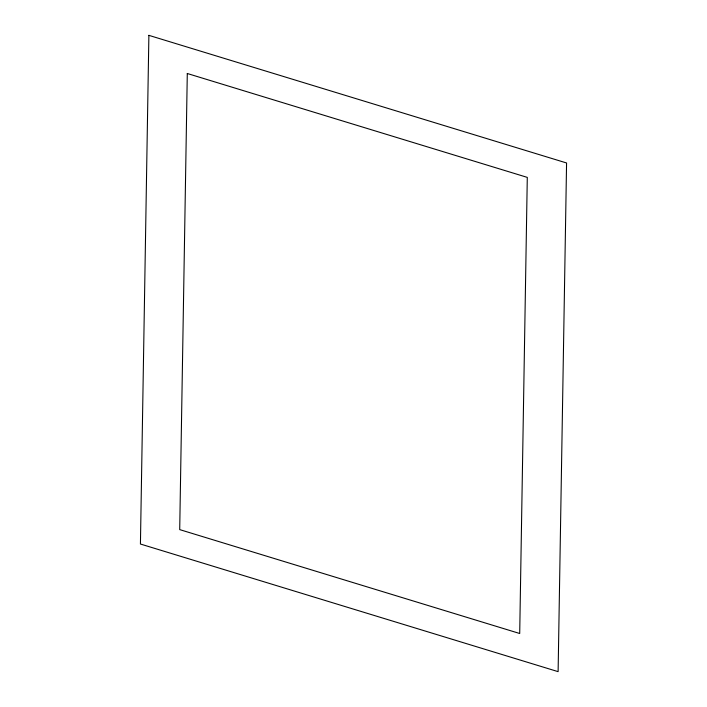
<?xml version="1.0" encoding="UTF-8"?>
<svg xmlns="http://www.w3.org/2000/svg" width="707" height="707" viewBox="0 0 707 707"><rect width="100%" height="100%" fill="white"/><g stroke="black" fill="none" stroke-linecap="round" stroke-linejoin="round"><path stroke-width="1.06" d="M148.885 35.35L140.428 544.028L558.115 671.65L566.572 162.972L148.885 35.35M187.293 73.501L179.711 529.614L519.707 633.499L527.289 177.386L187.293 73.501"/></g></svg>
